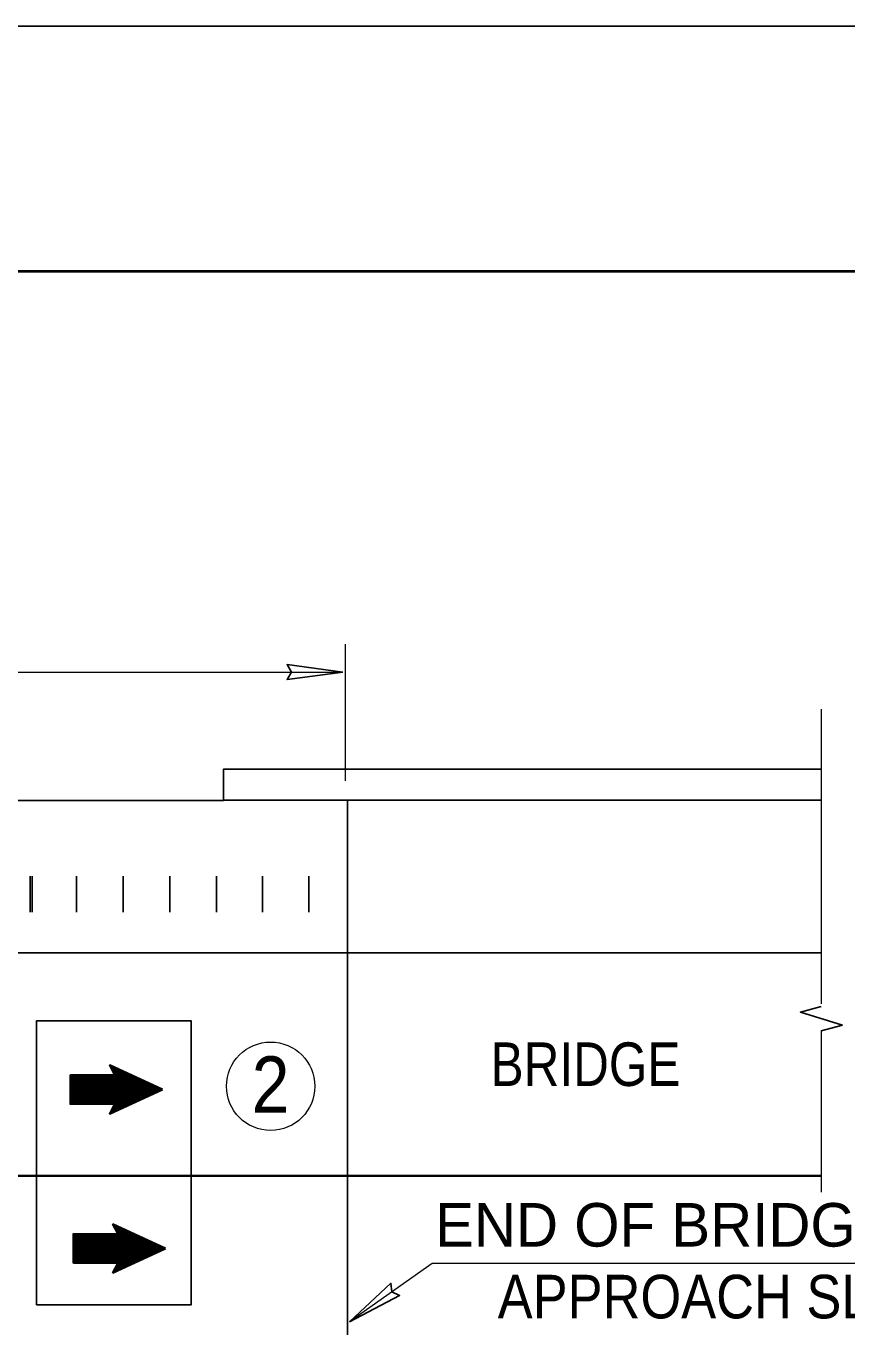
# Model space of a CAD drawing. Extents: x 2935 to 3309, y -322 to -44.
# Drawn here: x 3158.55 to 3183.68, y -128.39 to -88.58 of the extents above; entities that cross this region are included whole.
import ezdxf

# ---------------------------------------------------------------- set-up
doc = ezdxf.new("R2010")
doc.units = 0
doc.header["$LTSCALE"] = 0.54
doc.layers.add('1', color=7, linetype='Continuous', lineweight=25)

msp = doc.modelspace()

# ---------------------------------------------------------------- linework, layer by layer
at = {"layer": '1', "lineweight": 40}
msp.add_line((2975.0662, -96.0799), (3300.0926, -96.0799), dxfattribs=at)
at = {"layer": '1', "lineweight": 13}
for p, q in [((3168.3286, -111.6744), (3168.3286, -107.492)), ((3168.2448, -108.3494), (3168.2503, -108.3494)), ((3182.8932, -118.5042), (3182.8932, -109.4892)), ((3182.8829, -119.3269), (3182.8829, -124.2643)), ((3170.9782, -126.4452), (3168.4501, -128.2319)), ((3188.4698, -126.4452), (3170.9782, -126.4452)), ((3168.4547, -128.2287), (3168.4501, -128.2319))]:
    msp.add_line(p, q, dxfattribs=at)
at = {"layer": '1'}
for p, q in [((3182.8932, -112.2745), (3164.5915, -112.2745)), ((3164.5915, -112.279), (3130.669, -112.279)), ((3168.3931, -134.3963), (3168.3931, -112.279)), ((3158.6718, -115.6936), (3158.6718, -114.5911)), ((3158.7348, -115.6936), (3158.7348, -114.5911)), ((3160.0974, -115.6936), (3160.0974, -114.5911)), ((3161.523, -115.6936), (3161.523, -114.5911)), ((3162.9487, -115.6936), (3162.9487, -114.5911)), ((3164.3743, -115.6936), (3164.3743, -114.5911)), ((3165.7909, -115.6936), (3165.7909, -114.5911)), ((3167.2076, -115.6936), (3167.2076, -114.5911)), ((3168.3931, -116.9457), (3130.669, -116.9457)), ((3168.3931, -116.9457), (3182.8932, -116.9457)), ((3182.8829, -119.3269), (3183.5358, -119.1527)), ((3161.1238, -120.4073), (3161.1373, -120.4073)), ((3161.1301, -120.4196), (3161.1638, -120.4196)), ((3161.1365, -120.4317), (3161.1903, -120.4317)), ((3161.1444, -120.4469), (3161.2233, -120.4469)), ((3161.1524, -120.4622), (3161.2564, -120.4622)), ((3161.1598, -120.4758), (3161.286, -120.4758)), ((3161.1668, -120.4895), (3161.3158, -120.4895)), ((3161.1732, -120.5017), (3161.3422, -120.5017)), ((3161.1795, -120.5138), (3161.3687, -120.5138)), ((3161.1859, -120.526), (3161.3951, -120.526)), ((3161.1931, -120.5397), (3161.4248, -120.5397)), ((3161.1996, -120.5518), (3161.4513, -120.5518)), ((3161.2059, -120.564), (3161.4777, -120.564)), ((3161.2123, -120.5762), (3161.5041, -120.5762)), ((3161.2187, -120.5882), (3161.5305, -120.5882)), ((3161.2251, -120.6005), (3161.557, -120.6005)), ((3161.233, -120.6157), (3161.59, -120.6157)), ((3161.241, -120.6308), (3161.6231, -120.6308)), ((3159.9014, -120.6947), (3161.0074, -120.6947)), ((3159.9017, -120.7084), (3161.7915, -120.7084)), ((3159.9018, -120.7206), (3161.8179, -120.7206)), ((3159.9018, -120.7327), (3161.8445, -120.7327)), ((3159.902, -120.7448), (3161.8708, -120.7448)), ((3159.9021, -120.7571), (3161.8973, -120.7571)), ((3159.9021, -120.7693), (3161.9238, -120.7693)), ((3159.9023, -120.7844), (3161.9568, -120.7844)), ((3159.9024, -120.7997), (3161.9899, -120.7997)), ((3159.9026, -120.8132), (3162.0195, -120.8132)), ((3159.9027, -120.8271), (3162.0493, -120.8271)), ((3159.9028, -120.8392), (3162.0757, -120.8392)), ((3159.9028, -120.8512), (3162.1022, -120.8512)), ((3159.9029, -120.8634), (3162.1286, -120.8634)), ((3159.903, -120.8772), (3162.1583, -120.8772)), ((3159.9031, -120.8892), (3162.1847, -120.8892)), ((3159.9033, -120.9014), (3162.2112, -120.9014)), ((3159.9034, -120.9136), (3162.2376, -120.9136)), ((3159.9035, -120.9258), (3162.264, -120.9258)), ((3159.9036, -120.9379), (3162.2904, -120.9379)), ((3159.9037, -120.9532), (3162.3235, -120.9532)), ((3159.9038, -120.9683), (3162.3566, -120.9683)), ((3159.9039, -120.9821), (3162.3863, -120.9821)), ((3159.9041, -120.9957), (3162.416, -120.9957)), ((3159.9042, -121.0079), (3162.4423, -121.0079)), ((3159.9043, -121.0201), (3162.4688, -121.0201)), ((3159.9043, -121.0322), (3162.4952, -121.0322)), ((3161.2482, -120.6446), (3161.6528, -120.6446)), ((3161.2554, -120.6582), (3161.6826, -120.6582)), ((3161.2618, -120.6704), (3161.7088, -120.6704)), ((3161.2682, -120.6825), (3161.7354, -120.6825)), ((3161.2746, -120.6947), (3161.7618, -120.6947)), ((3159.9045, -121.0458), (3162.5251, -121.0458)), ((3159.9046, -121.0581), (3162.5513, -121.0581)), ((3159.9047, -121.0702), (3162.578, -121.0702)), ((3159.9048, -121.0822), (3162.6043, -121.0822)), ((3159.905, -121.0945), (3162.6308, -121.0945)), ((3159.9051, -121.1067), (3162.6573, -121.1067)), ((3159.9051, -121.1219), (3162.6903, -121.1219)), ((3159.9053, -121.1372), (3162.6793, -121.1372)), ((3159.9053, -121.1507), (3162.6503, -121.1507)), ((3159.9055, -121.1645), (3162.621, -121.1645)), ((3159.9056, -121.1767), (3162.5953, -121.1767)), ((3159.9058, -121.1887), (3162.5692, -121.1887)), ((3159.9058, -121.2009), (3162.5434, -121.2009)), ((3159.9059, -121.2147), (3162.5142, -121.2147)), ((3159.906, -121.2267), (3162.4883, -121.2267)), ((3159.9061, -121.2389), (3162.4623, -121.2389)), ((3159.9063, -121.2511), (3162.4364, -121.2511)), ((3159.9063, -121.2633), (3162.4105, -121.2633)), ((3159.9064, -121.2754), (3162.3845, -121.2754)), ((3159.9066, -121.2907), (3162.3523, -121.2907)), ((3159.9067, -121.3058), (3162.3198, -121.3058)), ((3159.9068, -121.3195), (3162.2906, -121.3195)), ((3159.9069, -121.3332), (3162.2614, -121.3332)), ((3159.907, -121.3453), (3162.2355, -121.3453)), ((3159.9072, -121.3575), (3162.2096, -121.3575)), ((3159.9073, -121.3697), (3162.1837, -121.3697)), ((3159.9073, -121.3833), (3162.1545, -121.3833)), ((3159.9075, -121.3956), (3162.1287, -121.3956)), ((3159.9076, -121.4077), (3162.1028, -121.4077)), ((3159.9077, -121.4197), (3162.0768, -121.4197)), ((3159.9078, -121.4319), (3162.0508, -121.4319)), ((3159.9079, -121.4442), (3162.0249, -121.4442)), ((3159.908, -121.4593), (3161.9926, -121.4593)), ((3159.9082, -121.4745), (3161.9601, -121.4745)), ((3159.9083, -121.4882), (3161.9309, -121.4882)), ((3159.9083, -121.5019), (3161.9018, -121.5019)), ((3159.9085, -121.5142), (3161.8759, -121.5142)), ((3159.9087, -121.5262), (3161.8499, -121.5262)), ((3159.9087, -121.5383), (3161.8241, -121.5383)), ((3159.9088, -121.5521), (3161.795, -121.5521)), ((3161.1051, -121.5642), (3161.769, -121.5642)), ((3161.1488, -121.8257), (3161.2118, -121.8257)), ((3161.1542, -121.8121), (3161.2408, -121.8121)), ((3161.1603, -121.7968), (3161.2733, -121.7968)), ((3161.1664, -121.7817), (3161.3056, -121.7817)), ((3161.1713, -121.7694), (3161.3316, -121.7694)), ((3161.1761, -121.7572), (3161.3576, -121.7572)), ((3161.1809, -121.7452), (3161.3834, -121.7452)), ((3161.1858, -121.7329), (3161.4094, -121.7329)), ((3161.1907, -121.7208), (3161.4353, -121.7208)), ((3161.1962, -121.7072), (3161.4644, -121.7072)), ((3161.2011, -121.6949), (3161.4903, -121.6949)), ((3161.2059, -121.6828), (3161.5163, -121.6828)), ((3161.2108, -121.6707), (3161.5422, -121.6707)), ((3161.2162, -121.657), (3161.5714, -121.657)), ((3161.2218, -121.6432), (3161.6005, -121.6432)), ((3161.2278, -121.6281), (3161.6329, -121.6281)), ((3161.234, -121.6129), (3161.6653, -121.6129)), ((3161.2388, -121.6007), (3161.6913, -121.6007)), ((3161.2436, -121.5886), (3161.7172, -121.5886)), ((3161.2484, -121.5764), (3161.7432, -121.5764)), ((3161.1384, -121.8516), (3161.1568, -121.8516)), ((3161.1433, -121.8394), (3161.1824, -121.8394)), ((3161.2351, -125.2645), (3161.2534, -125.2645)), ((3161.2399, -125.2767), (3161.2791, -125.2767)), ((3161.2454, -125.2904), (3161.3084, -125.2904)), ((3161.2508, -125.3039), (3161.3376, -125.3039)), ((3161.2569, -125.3192), (3161.3699, -125.3192)), ((3161.2631, -125.3344), (3161.4023, -125.3344)), ((3161.2679, -125.3467), (3161.4283, -125.3467)), ((3161.2728, -125.3587), (3161.4543, -125.3587)), ((3161.2776, -125.3709), (3161.4801, -125.3709)), ((3161.2824, -125.3832), (3161.5061, -125.3832)), ((3161.2873, -125.3952), (3161.5319, -125.3952)), ((3161.2928, -125.4089), (3161.5611, -125.4089)), ((3160.0033, -125.8102), (3162.4164, -125.8102)), ((3160.0035, -125.7966), (3162.3873, -125.7966)), ((3160.0036, -125.7829), (3162.3581, -125.7829)), ((3160.0037, -125.7707), (3162.3322, -125.7707)), ((3160.0038, -125.7585), (3162.3063, -125.7585)), ((3160.0041, -125.7327), (3162.2512, -125.7327)), ((3160.0041, -125.7464), (3162.2803, -125.7464)), ((3160.0042, -125.7205), (3162.2253, -125.7205)), ((3160.0043, -125.6962), (3162.1734, -125.6962)), ((3160.0043, -125.7083), (3162.1994, -125.7083)), ((3160.0044, -125.6842), (3162.1476, -125.6842)), ((3160.0046, -125.6719), (3162.1216, -125.6719)), ((3160.0047, -125.6567), (3162.0893, -125.6567)), ((3160.0048, -125.6415), (3162.0568, -125.6415)), ((3160.005, -125.6142), (3161.9984, -125.6142)), ((3160.005, -125.6279), (3162.0276, -125.6279)), ((3160.0052, -125.6019), (3161.9726, -125.6019)), ((3160.0053, -125.5777), (3161.9208, -125.5777)), ((3160.0053, -125.5898), (3161.9466, -125.5898)), ((3160.0055, -125.564), (3161.8917, -125.564)), ((3161.2018, -125.5518), (3161.8657, -125.5518)), ((3161.2978, -125.4211), (3161.587, -125.4211)), ((3161.3026, -125.4332), (3161.6129, -125.4332)), ((3161.3074, -125.4454), (3161.6388, -125.4454)), ((3161.3128, -125.4591), (3161.6681, -125.4591)), ((3161.3184, -125.4727), (3161.6972, -125.4727)), ((3161.3244, -125.488), (3161.7296, -125.488)), ((3161.3307, -125.5032), (3161.7619, -125.5032)), ((3161.3354, -125.5153), (3161.788, -125.5153)), ((3161.3403, -125.5274), (3161.8138, -125.5274)), ((3161.3451, -125.5397), (3161.8398, -125.5397)), ((3160.0001, -126.2024), (3162.3343, -126.2024)), ((3160.0002, -126.1902), (3162.3607, -126.1902)), ((3160.0003, -126.1629), (3162.4202, -126.1629)), ((3160.0003, -126.1782), (3162.3871, -126.1782)), ((3160.0004, -126.1477), (3162.4533, -126.1477)), ((3160.0006, -126.134), (3162.4829, -126.134)), ((3160.0008, -126.1082), (3162.5391, -126.1082)), ((3160.0008, -126.1203), (3162.5127, -126.1203)), ((3160.001, -126.0959), (3162.5655, -126.0959)), ((3160.0011, -126.0838), (3162.5918, -126.0838)), ((3160.0012, -126.0702), (3162.6218, -126.0702)), ((3160.0013, -126.0457), (3162.6747, -126.0457)), ((3160.0013, -126.058), (3162.648, -126.058)), ((3160.0014, -126.0337), (3162.701, -126.0337)), ((3160.0017, -126.0216), (3162.7275, -126.0216)), ((3160.0018, -125.9942), (3162.7869, -125.9942)), ((3160.0018, -126.0094), (3162.7539, -126.0094)), ((3160.0019, -125.9789), (3162.7761, -125.9789)), ((3160.002, -125.9653), (3162.7469, -125.9653)), ((3160.0022, -125.9516), (3162.7177, -125.9516)), ((3160.0023, -125.9394), (3162.6919, -125.9394)), ((3160.0024, -125.9272), (3162.6658, -125.9272)), ((3160.0026, -125.9014), (3162.6108, -125.9014)), ((3160.0026, -125.9152), (3162.6401, -125.9152)), ((3160.0027, -125.8893), (3162.5849, -125.8893)), ((3160.0028, -125.8772), (3162.5589, -125.8772)), ((3160.0029, -125.8649), (3162.5331, -125.8649)), ((3160.003, -125.8527), (3162.5072, -125.8527)), ((3160.0031, -125.8407), (3162.4812, -125.8407)), ((3160.0033, -125.8254), (3162.4489, -125.8254)), ((3159.9981, -126.4214), (3161.1041, -126.4214)), ((3159.9983, -126.4077), (3161.8882, -126.4077)), ((3159.9984, -126.3955), (3161.9146, -126.3955)), ((3159.9985, -126.3832), (3161.9412, -126.3832)), ((3159.9987, -126.3712), (3161.9676, -126.3712)), ((3159.9988, -126.3467), (3162.0204, -126.3467)), ((3159.9988, -126.359), (3161.9939, -126.359)), ((3159.9989, -126.3316), (3162.0535, -126.3316)), ((3159.9991, -126.3164), (3162.0866, -126.3164)), ((3159.9993, -126.289), (3162.146, -126.289)), ((3159.9993, -126.3028), (3162.1162, -126.3028)), ((3159.9994, -126.2768), (3162.1723, -126.2768)), ((3159.9995, -126.2647), (3162.1988, -126.2647)), ((3159.9996, -126.2527), (3162.2253, -126.2527)), ((3159.9997, -126.2388), (3162.2549, -126.2388)), ((3159.9998, -126.2268), (3162.2813, -126.2268)), ((3160, -126.2146), (3162.3078, -126.2146)), ((3161.2762, -126.6022), (3161.4653, -126.6022)), ((3161.2826, -126.5901), (3161.4918, -126.5901)), ((3161.2898, -126.5763), (3161.5215, -126.5763)), ((3161.2963, -126.5642), (3161.5479, -126.5642)), ((3161.3026, -126.552), (3161.5743, -126.552)), ((3161.3089, -126.5399), (3161.6008, -126.5399)), ((3161.3153, -126.5278), (3161.6272, -126.5278)), ((3161.3218, -126.5156), (3161.6537, -126.5156)), ((3161.3297, -126.5003), (3161.6867, -126.5003)), ((3161.3377, -126.4852), (3161.7198, -126.4852)), ((3161.3448, -126.4715), (3161.7494, -126.4715)), ((3161.3521, -126.4578), (3161.7793, -126.4578)), ((3161.3585, -126.4457), (3161.8056, -126.4457)), ((3161.3648, -126.4335), (3161.8321, -126.4335)), ((3161.3713, -126.4214), (3161.8584, -126.4214)), ((3161.2204, -126.7087), (3161.234, -126.7087)), ((3161.2268, -126.6965), (3161.2605, -126.6965)), ((3161.2332, -126.6843), (3161.287, -126.6843)), ((3161.2411, -126.6692), (3161.3199, -126.6692)), ((3161.2491, -126.6539), (3161.3531, -126.6539)), ((3161.2564, -126.6402), (3161.3827, -126.6402)), ((3161.2634, -126.6266), (3161.4125, -126.6266)), ((3161.2698, -126.6144), (3161.4388, -126.6144))]:
    msp.add_line(p, q, dxfattribs=at)
at = {"layer": '1', "lineweight": 35}
for p in [(3130.669, -123.7634), (3182.8829, -123.7634)]:
    msp.add_line(p, (3168.3931, -123.7634), dxfattribs=at)
at = {"layer": '1'}
for points in [[(2960.0657, -308.5964), (2960.0657, -88.5788), (3305.0933, -88.5788)], [(3164.5915, -112.2745), (3164.5915, -111.3241), (3182.8932, -111.3241)], [(3182.8829, -118.5864), (3182.2501, -118.7552), (3183.5358, -119.1527)]]:
    msp.add_lwpolyline(points, dxfattribs=at)
for points in [[(3168.2503, -108.3494), (3166.5388, -108.5796), (3166.6707, -108.3494), (3166.5388, -108.1192)], [(3158.8736, -127.7157), (3163.598, -127.7157), (3163.598, -119.0234), (3158.8736, -119.0234)], [(3168.4501, -128.2319), (3169.7149, -127.0562), (3169.7401, -127.3202), (3169.9806, -127.4321)]]:
    msp.add_lwpolyline(points, close=True, dxfattribs=at)
at = {"layer": '1', "lineweight": 13}
msp.add_lwpolyline([(3069.6295, -108.3494), (3096.3743, -108.3494), (3168.2503, -108.3494)], dxfattribs=at)
at = {"layer": '1', "lineweight": 35}
for points in [[(3159.9088, -121.5798), (3159.9088, -120.6887), (3161.2679, -120.6887), (3161.1119, -120.3842), (3162.7234, -121.1268)], [(3159.9088, -120.6739), (3159.9088, -121.565), (3161.2679, -121.565), (3161.1119, -121.8695), (3162.7234, -121.1268)], [(3160.0056, -126.4422), (3160.0056, -125.5511), (3161.3646, -125.5511), (3161.2086, -125.2466), (3162.8201, -125.9892)], [(3160.0056, -125.5362), (3160.0056, -126.4273), (3161.3646, -126.4273), (3161.2086, -126.7318), (3162.8201, -125.9892)]]:
    msp.add_lwpolyline(points, dxfattribs=at)
at = {"layer": '1', "lineweight": 13}
msp.add_circle((3166.0359, -121.025), 1.3533, dxfattribs=at)

# ---------------------------------------------------------------- texts
at = {"layer": '1'}
for s, height, width, p in [('BRIDGE', 1.333, 0.85, (3172.7686, -121.0173)), ('2', 1.728, 0.9, (3165.4564, -121.8384)), ('APPROACH SLAB', 1.333, 0.9, (3172.9861, -128.1294))]:
    msp.add_text(s, height=height, dxfattribs=dict(at, width=width)).set_placement(p)
msp.add_text('END OF BRIDGE OR', height=1.333, dxfattribs=at).set_placement((3171.0702, -125.9329))

doc.saveas('drawing.dxf')
